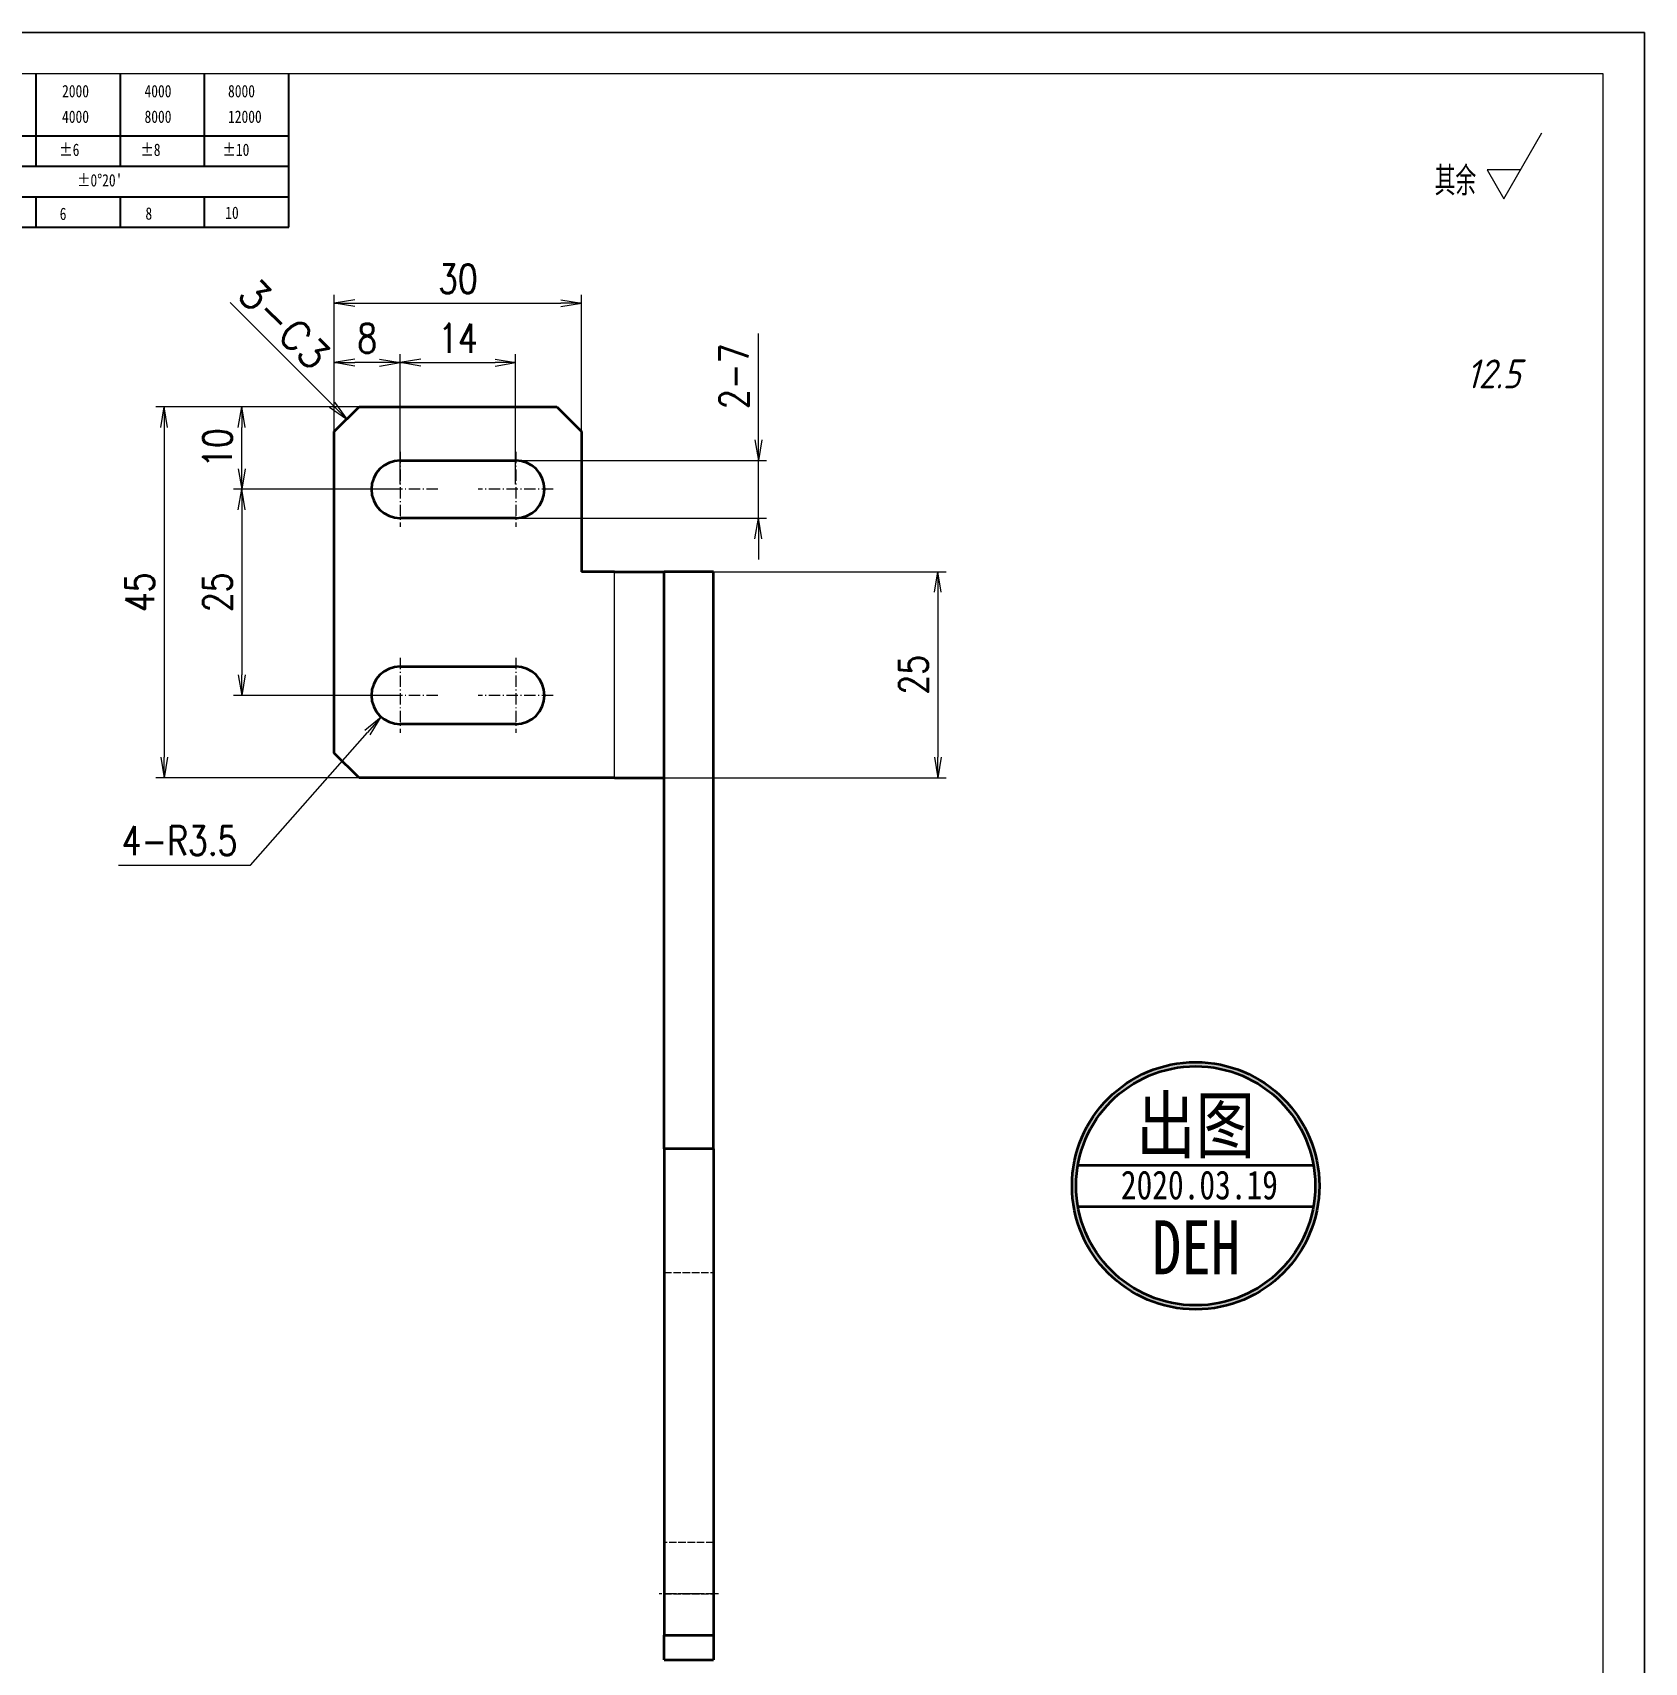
# Model space of a CAD drawing. Header units: millimetres. Extents: x -49572 to 104182, y -50696 to 51993.
# Drawn here: x -48452.6 to -48257.2, y 44971.2 to 45168.9 of the extents above; entities that cross this region are included whole.
import ezdxf
from ezdxf.enums import TextEntityAlignment as Align

# ---------------------------------------------------------------- set-up
doc = ezdxf.new("R2010")
doc.units = ezdxf.units.MM
doc.header["$LTSCALE"] = 0.5
for name, pattern in [('DASHDOT', [18.5, 12, -3, 0.5, -3]), ('DASHED', [15, 12, -3]), ('DOT2', [0.125, 0, -0.125])]:
    doc.linetypes.add(name, pattern=pattern)
for name, color, linetype, lineweight in [('DIM', 3, 'Continuous', 13), ('印章专用-出图', 1, 'Continuous', 80), ('图框', 7, 'Continuous', 18), ('标注线', 3, 'Continuous', 18)]:
    doc.layers.add(name, color=color, linetype=linetype, lineweight=lineweight)
doc.layers.add('图\\M+19E79\\M+195B6\\M+18E9A', color=7, linetype='Continuous')
doc.layers.add('打印', color=7, linetype='Continuous', lineweight=15, plot=False)
doc.layers.add('打印-禁用', color=7, linetype='Continuous', lineweight=15, plot=False)
doc.styles.add('DIM', font='romans.shx', dxfattribs={"width": 0.8, "bigfont": 'bigfont.shx'})
doc.styles.add('国标', font='simfang.ttf', dxfattribs={"width": 0.8})
doc.styles.add('机械长仿宋', font='gbenor.shx', dxfattribs={"height": 1, "bigfont": 'gbcbig.shx'})
doc.dimstyles.new('DEH 1-1$0', dxfattribs={"dimtxt": 3.5, "dimasz": 2.5, "dimexe": 1, "dimexo": 0.625, "dimgap": 1.2, "dimtad": 1, "dimzin": 9, "dimdsep": 46, "dimtxsty": 'DIM', "dimblk": 'OPEN', "dimcen": 0, "dimclrd": 8, "dimclre": 8, "dimclrt": 2, "dimazin": 2, "dimtfac": 0.5, "dimtmove": 0, "dimatfit": 3, "dimldrblk": 'OPEN', "dimfxl": 0, "dimtolj": 2, "dimlwd": 18, "dimlwe": 18, "dimarcsym": 0})
doc.dimstyles.new('DEH 1-1$4', dxfattribs={"dimtxt": 3.5, "dimasz": 2.5, "dimexe": 1, "dimexo": 0.625, "dimgap": 1.2, "dimtad": 1, "dimtoh": 1, "dimdsep": 46, "dimtxsty": 'DIM', "dimblk": 'OPEN', "dimcen": 0, "dimclrd": 8, "dimclre": 8, "dimclrt": 2, "dimazin": 2, "dimtfac": 0.5, "dimtofl": 0, "dimtmove": 0, "dimatfit": 3, "dimldrblk": 'OPEN', "dimfxl": 0, "dimtolj": 2, "dimlwd": 18, "dimlwe": 18, "dimarcsym": 0})
doc.dimstyles.new('LAM1-1', dxfattribs={"dimtxt": 3.5, "dimasz": 2.5, "dimexe": 1, "dimexo": 0.625, "dimgap": 1.2, "dimtad": 3, "dimdsep": 46, "dimtxsty": 'DIM', "dimblk": 'OPEN', "dimcen": 0, "dimclrd": 3, "dimclre": 3, "dimclrt": 2, "dimazin": 2, "dimtfac": 0.5, "dimtmove": 0, "dimatfit": 3, "dimldrblk": 'OPEN', "dimfxl": 0, "dimlwd": 13, "dimlwe": 13, "dimarcsym": 0})

# ---------------------------------------------------------------- blocks, each defined once
blk = doc.blocks.new('GZDEH零件A3图框V01版')
at = {"layer": '图\\M+19E79\\M+195B6\\M+18E9A', "color": 9}
for p, q in [((3082.42, -1561.98), (3082.42, -1554.46)), ((3092.64, -1561.98), (3092.64, -1554.46)), ((3102.86, -1561.98), (3102.86, -1554.46)), ((3113.09, -1573.08), (3113.09, -1554.46)), ((2996.09, -1561.98), (3113.09, -1561.98)), ((3082.42, -1565.68), (3082.42, -1561.98)), ((3092.64, -1565.68), (3092.64, -1561.98)), ((3102.86, -1565.68), (3102.86, -1561.98)), ((2996.09, -1565.68), (3113.09, -1565.68)), ((2996.09, -1569.38), (3113.09, -1569.38)), ((3082.42, -1573.08), (3082.42, -1569.48)), ((3092.64, -1573.08), (3092.64, -1569.38)), ((3102.86, -1573.08), (3102.86, -1569.38)), ((2990.09, -1573.08), (3113.09, -1573.08))]:
    blk.add_line(p, q, dxfattribs=at)
at = {"layer": '图框', "linetype": 'Continuous'}
for p, q in [((3272.49, -1554.46), (2882.49, -1554.46)), ((3272.49, -1832.96), (3272.49, -1554.46))]:
    blk.add_line(p, q, dxfattribs=at)
at = {"layer": '打印-禁用', "linetype": 'Continuous'}
for p, q in [((3277.49, -1549.46), (2857.49, -1549.46)), ((3277.49, -1846.46), (3277.49, -1549.46))]:
    blk.add_line(p, q, dxfattribs=at)
at = {"layer": '图\\M+19E79\\M+195B6\\M+18E9A', "color": 9, "style": '国标', "width": 0.8}
for s, p in [('2000', (3085.57, -1557.31)), ('4000', (3095.57, -1557.31)), ('8000', (3105.7, -1557.31)), ('4000', (3085.57, -1560.41)), ('8000', (3095.57, -1560.41)), ('12000', (3105.7, -1560.41)), ('±6', (3085.22, -1564.42)), ('±8', (3095.06, -1564.42)), ('±10', (3105.02, -1564.42)), ("±0%%D20'", (3087.38, -1568.12)), ('6', (3085.28, -1572.19)), ('8', (3095.68, -1572.15)), ('10', (3105.36, -1572.06))]:
    blk.add_text(s, height=1.5, dxfattribs=at).set_placement(p)
blk = doc.blocks.new('DEH A3')
at = {"layer": '图框'}
blk.add_blockref('GZDEH零件A3图框V01版', (-2857.49, 1846.46), dxfattribs=at)
blk = doc.blocks.new('FINISHER_TR')
at = {"layer": '标注线'}
for p, q in [((0, 0), (4.62, 8)), ((-2.02, 3.5), (0, 0)), ((2.02, 3.5), (-2.02, 3.5))]:
    blk.add_line(p, q, dxfattribs=at)
at = {"layer": '标注线', "color": 2, "style": '机械长仿宋', "oblique": 15}
blk.add_attdef('0.0', text='', height=3.5, dxfattribs=at).set_placement((2.03, -24.04), align=Align.BOTTOM_RIGHT)
blk = doc.blocks.new('其余12.5')
at = {"layer": '标注线'}
blk.add_blockref('FINISHER_TR', (0, 0), dxfattribs=at).add_auto_attribs({'0.0': '12.5'})
at = {"layer": '标注线', "color": 7, "linetype": 'DOT2', "style": '机械长仿宋'}
blk.add_text('其余', height=3.5, dxfattribs=at).set_placement((-8.38, 0.4))
blk = doc.blocks.new('_Open')
at = {"color": 0, "linetype": 'ByBlock', "lineweight": -2}
for p, q in [((-1, 0.167), (0, 0)), ((-1, -0.167), (0, 0)), ((0, 0), (-1, 0))]:
    blk.add_line(p, q, dxfattribs=at)
blk = doc.blocks.new('*D111')
at = {"layer": 'Defpoints', "color": 0, "transparency": 16777216}
for p in [(-48386.06, 45136.06), (-48416.06, 45116.46), (-48386.06, 45116.46)]:
    blk.add_point(p, dxfattribs=at)
at = {"layer": '标注线', "color": 8, "lineweight": 18, "transparency": 16777216}
for p, q in [((-48416.06, 45117.08), (-48416.06, 45137.06)), ((-48386.06, 45117.08), (-48386.06, 45137.06)), ((-48413.56, 45136.06), (-48388.56, 45136.06))]:
    blk.add_line(p, q, dxfattribs=at)
at = {"layer": '标注线', "color": 8, "lineweight": 18, "transparency": 16777216, "xscale": 2.5, "yscale": 2.5, "zscale": 2.5, "rotation": 180}
blk.add_blockref('_Open', (-48416.06, 45136.06), dxfattribs=at)
at = {"layer": '标注线', "color": 8, "lineweight": 18, "transparency": 16777216, "xscale": 2.5, "yscale": 2.5, "zscale": 2.5}
blk.add_blockref('_Open', (-48386.06, 45136.06), dxfattribs=at)
at = {"layer": '标注线', "color": 2, "transparency": 16777216, "insert": (-48401.06, 45139.01), "char_height": 3.5, "attachment_point": 5, "style": 'DIM'}
blk.add_mtext('\\A2;30', dxfattribs=at)
blk = doc.blocks.new('*D112')
at = {"layer": 'Defpoints', "color": 0, "transparency": 16777216}
for p in [(-48402.21, 45123.49), (-48436.69, 45078.49), (-48407.87, 45078.49)]:
    blk.add_point(p, dxfattribs=at)
at = {"layer": '标注线', "color": 8, "lineweight": 18, "transparency": 16777216}
for p, q in [((-48402.84, 45123.49), (-48437.69, 45123.49)), ((-48436.69, 45120.99), (-48436.69, 45080.99)), ((-48408.49, 45078.49), (-48437.69, 45078.49))]:
    blk.add_line(p, q, dxfattribs=at)
at = {"layer": '标注线', "color": 8, "lineweight": 18, "transparency": 16777216, "xscale": 2.5, "yscale": 2.5, "zscale": 2.5}
for p, rotation in [((-48436.69, 45123.49), 90), ((-48436.69, 45078.49), 270)]:
    blk.add_blockref('_Open', p, dxfattribs=dict(at, rotation=rotation))
at = {"layer": '标注线', "color": 2, "transparency": 16777216, "insert": (-48439.64, 45100.99), "char_height": 3.5, "attachment_point": 5, "rotation": 90, "style": 'DIM'}
blk.add_mtext('\\A2;45', dxfattribs=at)
blk = doc.blocks.new('*D113')
at = {"layer": 'Defpoints', "color": 0, "transparency": 16777216}
for p in [(-48427.28, 45123.49), (-48405.47, 45123.49), (-48408.06, 45113.49)]:
    blk.add_point(p, dxfattribs=at)
at = {"layer": '标注线', "color": 8, "lineweight": 18, "transparency": 16777216}
for p, q in [((-48406.1, 45123.49), (-48428.28, 45123.49)), ((-48427.28, 45115.99), (-48427.28, 45120.99)), ((-48408.68, 45113.49), (-48428.28, 45113.49))]:
    blk.add_line(p, q, dxfattribs=at)
at = {"layer": '标注线', "color": 8, "lineweight": 18, "transparency": 16777216, "xscale": 2.5, "yscale": 2.5, "zscale": 2.5}
for p, rotation in [((-48427.28, 45123.49), 90), ((-48427.28, 45113.49), 270)]:
    blk.add_blockref('_Open', p, dxfattribs=dict(at, rotation=rotation))
at = {"layer": '标注线', "color": 2, "transparency": 16777216, "insert": (-48430.23, 45118.49), "char_height": 3.5, "attachment_point": 5, "rotation": 90, "style": 'DIM'}
blk.add_mtext('\\A2;10', dxfattribs=at)
blk = doc.blocks.new('*D114')
at = {"layer": 'Defpoints', "color": 0, "transparency": 16777216}
for p in [(-48408.06, 45113.49), (-48427.28, 45088.49), (-48408.06, 45088.49)]:
    blk.add_point(p, dxfattribs=at)
at = {"layer": '标注线', "color": 8, "lineweight": 18, "transparency": 16777216}
for p, q in [((-48408.68, 45113.49), (-48428.28, 45113.49)), ((-48427.28, 45110.99), (-48427.28, 45090.99)), ((-48408.68, 45088.49), (-48428.28, 45088.49))]:
    blk.add_line(p, q, dxfattribs=at)
at = {"layer": '标注线', "color": 8, "lineweight": 18, "transparency": 16777216, "xscale": 2.5, "yscale": 2.5, "zscale": 2.5}
for p, rotation in [((-48427.28, 45113.49), 90), ((-48427.28, 45088.49), 270)]:
    blk.add_blockref('_Open', p, dxfattribs=dict(at, rotation=rotation))
at = {"layer": '标注线', "color": 2, "transparency": 16777216, "insert": (-48430.23, 45100.99), "char_height": 3.5, "attachment_point": 5, "rotation": 90, "style": 'DIM'}
blk.add_mtext('\\A2;25', dxfattribs=at)
blk = doc.blocks.new('*D115')
at = {"layer": 'Defpoints', "color": 0, "transparency": 16777216}
for p in [(-48416.06, 45128.86), (-48416.06, 45117.72), (-48408.06, 45113.49)]:
    blk.add_point(p, dxfattribs=at)
at = {"layer": '标注线', "color": 8, "lineweight": 18, "transparency": 16777216}
for p, q in [((-48416.06, 45118.35), (-48416.06, 45129.86)), ((-48410.56, 45128.86), (-48413.56, 45128.86)), ((-48408.06, 45114.12), (-48408.06, 45129.86))]:
    blk.add_line(p, q, dxfattribs=at)
at = {"layer": '标注线', "color": 8, "lineweight": 18, "transparency": 16777216, "xscale": 2.5, "yscale": 2.5, "zscale": 2.5, "rotation": 180}
blk.add_blockref('_Open', (-48416.06, 45128.86), dxfattribs=at)
at = {"layer": '标注线', "color": 8, "lineweight": 18, "transparency": 16777216, "xscale": 2.5, "yscale": 2.5, "zscale": 2.5}
blk.add_blockref('_Open', (-48408.06, 45128.86), dxfattribs=at)
at = {"layer": '标注线', "color": 2, "transparency": 16777216, "insert": (-48412.06, 45131.81), "char_height": 3.5, "attachment_point": 5, "style": 'DIM'}
blk.add_mtext('\\A2;8', dxfattribs=at)
blk = doc.blocks.new('*D116')
at = {"layer": 'Defpoints', "color": 0, "transparency": 16777216}
for p in [(-48394.06, 45128.86), (-48408.06, 45113.49), (-48394.06, 45113.49)]:
    blk.add_point(p, dxfattribs=at)
at = {"layer": '标注线', "color": 8, "lineweight": 18, "transparency": 16777216}
for p, q in [((-48408.06, 45114.12), (-48408.06, 45129.86)), ((-48405.56, 45128.86), (-48396.56, 45128.86)), ((-48394.06, 45114.12), (-48394.06, 45129.86))]:
    blk.add_line(p, q, dxfattribs=at)
at = {"layer": '标注线', "color": 8, "lineweight": 18, "transparency": 16777216, "xscale": 2.5, "yscale": 2.5, "zscale": 2.5, "rotation": 180}
blk.add_blockref('_Open', (-48408.06, 45128.86), dxfattribs=at)
at = {"layer": '标注线', "color": 8, "lineweight": 18, "transparency": 16777216, "xscale": 2.5, "yscale": 2.5, "zscale": 2.5}
blk.add_blockref('_Open', (-48394.06, 45128.86), dxfattribs=at)
at = {"layer": '标注线', "color": 2, "transparency": 16777216, "insert": (-48401.06, 45131.81), "char_height": 3.5, "attachment_point": 5, "style": 'DIM'}
blk.add_mtext('\\A2;14', dxfattribs=at)
blk = doc.blocks.new('*D117')
at = {"layer": 'Defpoints', "color": 0, "transparency": 16777216}
for p in [(-48379.87, 45103.49), (-48379.87, 45078.49), (-48342.85, 45078.49)]:
    blk.add_point(p, dxfattribs=at)
at = {"layer": '标注线', "color": 8, "lineweight": 18, "transparency": 16777216}
for p, q in [((-48379.24, 45103.49), (-48341.85, 45103.49)), ((-48342.85, 45100.99), (-48342.85, 45080.99)), ((-48379.24, 45078.49), (-48341.85, 45078.49))]:
    blk.add_line(p, q, dxfattribs=at)
at = {"layer": '标注线', "color": 8, "lineweight": 18, "transparency": 16777216, "xscale": 2.5, "yscale": 2.5, "zscale": 2.5}
for p, rotation in [((-48342.85, 45103.49), 90), ((-48342.85, 45078.49), 270)]:
    blk.add_blockref('_Open', p, dxfattribs=dict(at, rotation=rotation))
at = {"layer": '标注线', "color": 2, "transparency": 16777216, "insert": (-48345.8, 45090.99), "char_height": 3.5, "attachment_point": 5, "rotation": 90, "style": 'DIM'}
blk.add_mtext('\\A2;25', dxfattribs=at)
blk = doc.blocks.new('*D118')
at = {"layer": 'Defpoints', "color": 0, "transparency": 16777216}
for p in [(-48408.06, 45088.49), (-48410.37, 45085.87)]:
    blk.add_point(p, dxfattribs=at)
at = {"layer": '标注线', "color": 8, "lineweight": 18, "transparency": 16777216}
for p, q in [((-48426.22, 45067.91), (-48412.03, 45083.99)), ((-48442.22, 45067.91), (-48426.22, 45067.91))]:
    blk.add_line(p, q, dxfattribs=at)
at = {"layer": '标注线', "color": 8, "lineweight": 18, "transparency": 16777216, "xscale": 2.5, "yscale": 2.5, "zscale": 2.5, "rotation": 48.55885668935334}
blk.add_blockref('_Open', (-48410.37, 45085.87), dxfattribs=at)
at = {"layer": '标注线', "color": 2, "transparency": 16777216, "insert": (-48434.82, 45070.86), "char_height": 3.5, "attachment_point": 5, "style": 'DIM'}
blk.add_mtext('\\A2;{\\Fromans,bigfont|c134;4-}R3.5', dxfattribs=at)
blk = doc.blocks.new('*D119')
at = {"layer": 'Defpoints', "color": 0, "transparency": 16777216}
for p in [(-48400.56, 45116.99), (-48364.62, 45116.99), (-48400.56, 45109.99)]:
    blk.add_point(p, dxfattribs=at)
at = {"layer": '标注线', "color": 8, "lineweight": 18, "transparency": 16777216}
for p, q in [((-48364.62, 45119.49), (-48364.62, 45132.39)), ((-48399.93, 45116.99), (-48363.62, 45116.99)), ((-48364.62, 45109.99), (-48364.62, 45116.99)), ((-48399.93, 45109.99), (-48363.62, 45109.99)), ((-48364.62, 45107.49), (-48364.62, 45104.99))]:
    blk.add_line(p, q, dxfattribs=at)
at = {"layer": '标注线', "color": 8, "lineweight": 18, "transparency": 16777216, "xscale": 2.5, "yscale": 2.5, "zscale": 2.5}
for p, rotation in [((-48364.62, 45116.99), 270), ((-48364.62, 45109.99), 90)]:
    blk.add_blockref('_Open', p, dxfattribs=dict(at, rotation=rotation))
at = {"layer": '标注线', "color": 2, "transparency": 16777216, "insert": (-48367.57, 45127.19), "char_height": 3.5, "attachment_point": 5, "rotation": 90, "style": 'DIM'}
blk.add_mtext('\\A2;{\\Fromans,bigfont|c134;2-}7', dxfattribs=at)
blk = doc.blocks.new('出图章')
at = {"layer": '印章专用-出图'}
h = blk.add_hatch(color=256, dxfattribs=at)
h.paths.add_polyline_path([(15, 0, 1), (-15, 0, 1)])
h.paths.add_polyline_path([(14.5, 0, 1), (-14.5, 0, 1)], flags=16)
h.paths.add_polyline_path([(-7.31, -12.35), (7.41, -12.35), (7.41, -2.73), (-7.31, -2.73)], flags=8)
at = {"layer": '印章专用-出图', "lineweight": 35}
for p, q in [((-14.28, 2.5), (14.28, 2.5)), ((-14.28, -2.5), (14.28, -2.5))]:
    blk.add_line(p, q, dxfattribs=at)
for radius in [15, 14.5]:
    blk.add_circle((0, 0), radius, dxfattribs=at)
at = {"layer": '印章专用-出图', "color": 4, "style": '国标', "width": 0.8}
blk.add_text('DEH', height=6.562, dxfattribs=at).set_placement((0.05, -10.74), align=Align.CENTER)
at = {"layer": '印章专用-出图', "color": 3, "style": '国标', "width": 0.8}
blk.add_attdef('出图', text='', height=6.6, dxfattribs=at).set_placement((0, 7.35), align=Align.MIDDLE_CENTER)
at = {"layer": '印章专用-出图', "color": 2, "style": '国标', "width": 0.8}
blk.add_attdef('XXXX.XX.XX', text='', height=3.5, dxfattribs=at).set_placement((0.45, 0.1), align=Align.MIDDLE_CENTER)
blk = doc.blocks.new('YZ-CT')
at = {"layer": '印章专用-出图'}
blk.add_blockref('出图章', (0.63, 0), dxfattribs=at).add_auto_attribs({'出图': '出图', 'XXXX.XX.XX': '2020.03.19'})
blk = doc.blocks.new('CHAMFER_DIM_L')
at = {"layer": 'DIM', "color": 2, "style": 'DIM'}
blk.add_attdef('000', text='', height=3.5, rotation=270, dxfattribs=at).set_placement((0, 7), align=Align.BOTTOM_RIGHT)
at = {"layer": 'DIM'}
blk.add_leader([(0, 0), (0, 20)], dimstyle='LAM1-1', dxfattribs=at)

msp = doc.modelspace()

# ---------------------------------------------------------------- linework, layer by layer
at = {"color": 7, "lineweight": 35, "ltscale": 0.106066}
for p, q in [((-48416.056, 45120.49), (-48413.056, 45123.49)), ((-48389.056, 45123.49), (-48386.056, 45120.49)), ((-48413.056, 45078.49), (-48416.056, 45081.49))]:
    msp.add_line(p, q, dxfattribs=at)
at = {"color": 7, "lineweight": 35}
for p, q in [((-48413.056, 45123.49), (-48389.056, 45123.49)), ((-48416.056, 45081.49), (-48416.056, 45120.49)), ((-48376.056, 45033.49), (-48376.056, 45103.49)), ((-48370.056, 45033.49), (-48370.056, 45103.49)), ((-48382.056, 45078.49), (-48413.056, 45078.49)), ((-48376.056, 45033.49), (-48376.056, 44974.49)), ((-48370.056, 45033.49), (-48370.056, 44974.49))]:
    msp.add_line(p, q, dxfattribs=at)
at = {"color": 7, "lineweight": 35, "ltscale": 0.425}
msp.add_line((-48386.056, 45120.49), (-48386.056, 45103.49), dxfattribs=at)
at = {"color": 2, "linetype": 'DASHDOT', "lineweight": 13, "ltscale": 0.227502}
for p, q in [((-48408.056, 45118.04), (-48408.056, 45108.94)), ((-48394.056, 45118.04), (-48394.056, 45108.94)), ((-48403.506, 45113.49), (-48412.606, 45113.49)), ((-48389.506, 45113.49), (-48398.606, 45113.49)), ((-48408.056, 45093.04), (-48408.056, 45083.94)), ((-48394.056, 45093.04), (-48394.056, 45083.94)), ((-48403.506, 45088.49), (-48412.606, 45088.49)), ((-48389.506, 45088.49), (-48398.606, 45088.49))]:
    msp.add_line(p, q, dxfattribs=at)
at = {"color": 7, "lineweight": 35, "ltscale": 0.35}
for p, q in [((-48408.056, 45116.99), (-48394.056, 45116.99)), ((-48394.056, 45109.99), (-48408.056, 45109.99)), ((-48408.056, 45091.99), (-48394.056, 45091.99)), ((-48394.056, 45084.99), (-48408.056, 45084.99))]:
    msp.add_line(p, q, dxfattribs=at)
at = {"color": 7, "lineweight": 35, "ltscale": 0.1}
msp.add_line((-48382.056, 45103.49), (-48386.056, 45103.49), dxfattribs=at)
at = {"color": 1, "linetype": 'DASHED', "lineweight": 13}
msp.add_line((-48382.056, 45078.49), (-48382.056, 45103.49), dxfattribs=at)
at = {"color": 7, "lineweight": 35, "ltscale": 0.15}
for p, q in [((-48382.056, 45103.49), (-48376.056, 45103.49)), ((-48370.056, 45103.49), (-48376.056, 45103.49)), ((-48382.056, 45078.49), (-48376.056, 45078.49)), ((-48370.056, 45033.49), (-48376.056, 45033.49)), ((-48376.056, 44974.49), (-48370.056, 44974.49)), ((-48376.056, 44971.49), (-48370.056, 44971.49))]:
    msp.add_line(p, q, dxfattribs=at)
at = {"color": 7, "lineweight": 13}
msp.add_line((-48382.056, 45078.49), (-48382.056, 45103.49), dxfattribs=at)
at = {"color": 1, "linetype": 'DASHED', "lineweight": 13, "ltscale": 0.15}
for p, q in [((-48376.056, 45078.49), (-48370.056, 45078.49)), ((-48376.056, 45018.49), (-48370.056, 45018.49)), ((-48370.056, 44985.74), (-48376.056, 44985.74)), ((-48376.056, 44979.49), (-48370.056, 44979.49)), ((-48370.056, 44979.49), (-48376.056, 44979.49)), ((-48370.056, 44974.49), (-48376.056, 44974.49))]:
    msp.add_line(p, q, dxfattribs=at)
at = {"color": 2, "linetype": 'DASHDOT', "lineweight": 13, "ltscale": 0.180017}
msp.add_line((-48369.456, 44979.49), (-48376.656, 44979.49), dxfattribs=at)
at = {"color": 7, "lineweight": 35, "ltscale": 0.075}
for p, q in [((-48376.056, 44971.49), (-48376.056, 44974.49)), ((-48370.056, 44974.49), (-48370.056, 44971.49))]:
    msp.add_line(p, q, dxfattribs=at)
at = {"color": 7, "lineweight": 35}
for centre, start, end in [((-48408.056, 45113.49), 90, 270), ((-48394.056, 45113.49), 270, 90), ((-48408.056, 45088.49), 90, 270), ((-48394.056, 45088.49), 270, 90)]:
    msp.add_arc(centre, 3.5, start, end, dxfattribs=at)
at = {"layer": '打印'}
msp.add_lwpolyline([(-48677.153, 45168.886), (-48257.153, 45168.886), (-48257.153, 44871.886), (-48677.153, 44871.886)], close=True, dxfattribs=at)

# ---------------------------------------------------------------- block references
at = {"layer": 'DIM', "rotation": 45}
msp.add_blockref('CHAMFER_DIM_L', (-48414.556, 45121.99), dxfattribs=at).add_auto_attribs({'000': '3-C3'})
at = {"layer": '印章专用-出图'}
msp.add_blockref('YZ-CT', (-48312.209, 45029.002), dxfattribs=at)
at = {"layer": '图框'}
msp.add_blockref('DEH A3', (-48677.153, 44871.886), dxfattribs=at)
at = {"layer": '标注线'}
msp.add_blockref('其余12.5', (-48274.21, 45148.729), dxfattribs=at)

# ---------------------------------------------------------------- dimensions: what is measured, and where the dimension line sits
for base, p1, p2, picture, middle in [((-48386.056, 45136.065), (-48416.056, 45116.456), (-48386.056, 45116.456), '*D111', (-48401.056, 45139.015)), ((-48416.056, 45128.863), (-48408.056, 45113.49), (-48416.056, 45117.722), '*D115', (-48412.056, 45131.813)), ((-48394.056, 45128.863), (-48408.056, 45113.49), (-48394.056, 45113.49), '*D116', (-48401.056, 45131.813))]:
    dim = msp.add_linear_dim(base=base, p1=p1, p2=p2, dimstyle='DEH 1-1$0', dxfattribs=at)
    dim.commit()
    dim.dimension.update_dxf_attribs({"geometry": picture, "text_midpoint": middle})
dim = msp.add_linear_dim(base=(-48364.623, 45116.99), p1=(-48400.556, 45109.99), p2=(-48400.556, 45116.99), angle=90, text='{\\Fromans,bigfont|c134;2-}<>', dimstyle='DEH 1-1$0', dxfattribs=at)
dim.commit()
dim.dimension.update_dxf_attribs({"geometry": '*D119', "text_midpoint": (-48367.573, 45127.19)})
for base, p1, p2, picture, middle in [((-48436.686, 45078.49), (-48402.213, 45123.49), (-48407.87, 45078.49), '*D112', (-48439.636, 45100.99)), ((-48427.278, 45123.49), (-48408.056, 45113.49), (-48405.475, 45123.49), '*D113', (-48430.228, 45118.49)), ((-48427.278, 45088.49), (-48408.056, 45113.49), (-48408.056, 45088.49), '*D114', (-48430.228, 45100.99)), ((-48342.845, 45078.49), (-48379.867, 45103.49), (-48379.867, 45078.49), '*D117', (-48345.795, 45090.99))]:
    dim = msp.add_linear_dim(base=base, p1=p1, p2=p2, angle=90, dimstyle='DEH 1-1$0', dxfattribs=at)
    dim.commit()
    dim.dimension.update_dxf_attribs({"geometry": picture, "text_midpoint": middle})
dim = msp.add_radius_dim(center=(-48408.056, 45088.49), mpoint=(-48410.372, 45085.866), text='{\\Fromans,bigfont|c134;4-}<>', dimstyle='DEH 1-1$4', dxfattribs=at)
dim.commit()
dim.dimension.update_dxf_attribs({"geometry": '*D118', "text_midpoint": (-48434.823, 45067.913), "dimtype": 164})

doc.saveas('drawing.dxf')
